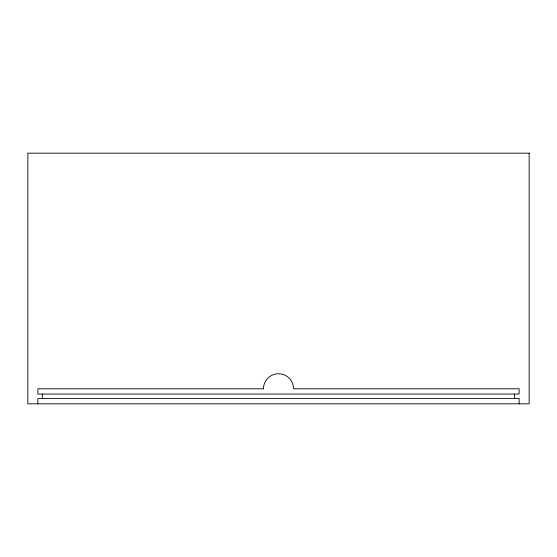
<?xml version="1.0" encoding="UTF-8"?>
<svg xmlns="http://www.w3.org/2000/svg" width="557" height="557" viewBox="0 0 557 557"><rect width="100%" height="100%" fill="white"/><g stroke="black" fill="none" stroke-linecap="round" stroke-linejoin="round"><path stroke-width="0.84" d="M519.124 403.825L519.124 398.561L37.876 398.561L37.876 403.825M514.612 394.05L514.612 398.561M42.388 394.05L42.388 398.561M529.15 153.175L27.85 153.175L27.85 403.825L529.15 403.825L529.15 153.175M263.461 388.786L37.876 388.786L37.876 394.05L519.124 394.05L519.124 388.786L293.539 388.786A15.039 15.039 0 0 0 278.5 373.747A15.039 15.039 0 0 0 263.461 388.786"/></g></svg>
